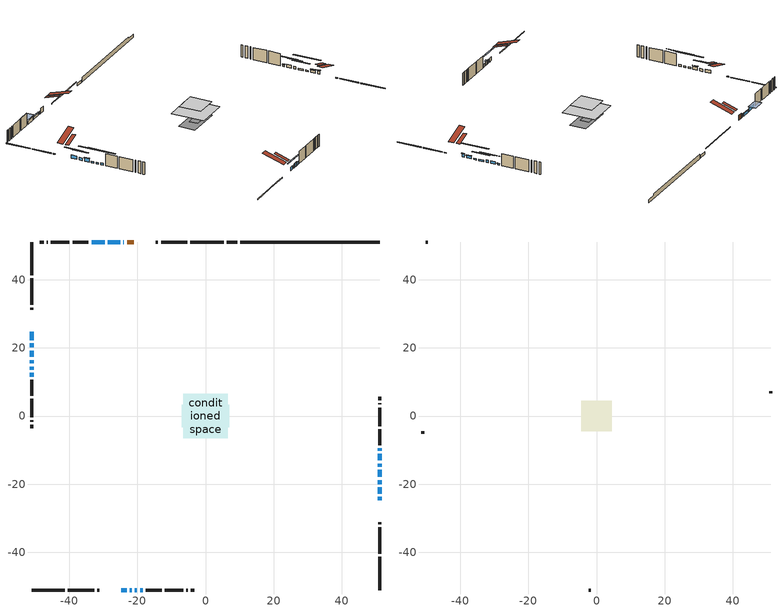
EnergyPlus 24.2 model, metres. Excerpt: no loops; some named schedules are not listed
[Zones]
conditioned space
 floor outside (Floor1 construction): -0.43,-0.43 -0.43,0.43 0.43,0.43 0.43,-0.43 z1.13
 floor adiabatic (Floor3 construction): -1.65,-1.65 -1.65,1.65 1.65,1.65 1.65,-1.65 z1.13
 floor adiabatic (AdiabaticFloorConstruction): -6.59,-6.59 -6.59,6.59 6.59,6.59 6.59,-6.59 z3.57
 floor foundation (Slab1 construction): -6.93,-3.28 -6.93,3.28 6.93,3.28 6.93,-3.28 z-0.7
 floor foundation (Slab2 construction): -1.65,-1.65 -1.65,1.65 1.65,1.65 1.65,-1.65 z-0.65
 wall outside (RimJoist1 construction): 5.3,51.05 -4.45,51.05 / -51.05,-51.05 -41.3,-51.05 / -51.05,51.05 -51.05,41.3 / 51.05,-51.05 51.05,-41.3 z1.13:1.43
 wall outside (RimJoist2 construction): -5.38,51.05 -13.04,51.05 / -40.37,-51.05 -32.71,-51.05 / -51.05,40.37 -51.05,32.71 / 51.05,-40.37 51.05,-32.71 z1.13:1.43
 wall outside (RimJoist3 construction): -13.97,51.05 -14.59,51.05 / -31.78,-51.05 -31.16,-51.05 / -51.05,31.78 -51.05,31.16 / 51.05,-31.78 51.05,-31.16 z1.13:1.43
 wall outside (AdiabaticWallConstruction 1): -21.09,51.05 -23.02,51.05 z1.13:3.16
 wall outside (AdiabaticWallConstruction): -23.94,51.05 -24.1,51.05 / -51.05,24.66 -51.05,22.27 / -19.2,-51.05 -18.42,-51.05 z1.13:2.35; -24.66,-51.05 -23.16,-51.05 / -22.23,-51.05 -21.64,-51.05 / -20.72,-51.05 -20.13,-51.05 z1.13:2.63; -51.05,21.35 -51.05,20.1 z1.13:2.12; 51.05,-24.66 51.05,-23.74 / -51.05,19.17 -51.05,17.34 z1.13:2.45; 51.05,-22.82 51.05,-20.89 / 51.05,-13.05 51.05,-11.12 z1.13:2.2; -25.03,51.05 -28.69,51.05 z1.13:2.07; 51.05,-19.96 51.05,-18.79 z1.13:1.66; -51.05,16.42 -51.05,15.45 / -51.05,14.52 -51.05,13.55 z1.13:1.69; -51.05,12.63 -51.05,11.53 z1.13:1.84; 51.05,-17.86 51.05,-15.8 z1.13:1.72; 51.05,-14.87 51.05,-13.98 z1.13:2.05; 51.05,-10.2 51.05,-9.46 z1.13:1.67; -29.62,51.05 -33.43,51.05 z1.13:2.48
 wall outside (Wall1 construction): -34.35,51.05 -38.98,51.05 / -17.49,-51.05 -12.87,-51.05 / -51.05,10.6 -51.05,5.98 / 51.05,-8.53 51.05,-3.9 z1.13:6.01
 wall outside (Wall2 construction): -39.91,51.05 -45.34,51.05 / -11.94,-51.05 -6.5,-51.05 / -51.05,5.05 -51.05,-0.39 / 51.05,-2.97 51.05,2.46 z1.13:6.01
 wall outside (Wall3 construction): -46.27,51.05 -46.59,51.05 / -5.58,-51.05 -5.26,-51.05 / -51.05,-1.31 -51.05,-1.64 / 51.05,3.39 51.05,3.71 z1.13:6.01
 wall outside (Wall4 construction): -47.52,51.05 -48.57,51.05 / -4.33,-51.05 -3.27,-51.05 / -51.05,-2.56 -51.05,-3.62 / 51.05,4.64 51.05,5.69 z1.13:6.01
 wall foundation (FoundationWall1 construction): 10.21,51.05,-0.7 10.21,51.05,1.13 46.97,51.05,1.13 46.97,51.05,0.52 51.05,51.05,0.52 51.05,51.05,-0.7
 wall foundation (FoundationWall2 construction): 9.28,51.05 6.23,51.05 z-0.65:0.35
 window (WindowConstruction 14): -23.94,51.05 -24.1,51.05 z1.13:2.35
 window (WindowConstruction 5): -24.66,-51.05 -23.16,-51.05 z1.13:2.63
 window (WindowConstruction 6): -51.05,24.66 -51.05,22.27 z1.13:2.35
 window (WindowConstruction 7): -51.05,21.34 -51.05,20.1 z1.13:2.12
 window (WindowConstruction 8): 51.05,-24.66 51.05,-23.75 z1.13:2.45
 window (WindowConstruction 9): 51.05,-22.82 51.05,-20.89 z1.13:2.2
 window (WindowConstruction 10): -25.03,51.05 -28.69,51.05 z1.13:2.07
 window (WindowConstruction 11): -22.23,-51.05 -21.65,-51.05 z1.13:2.63
 window (WindowConstruction 12): -20.72,-51.05 -20.13,-51.05 z1.13:2.63
 window (WindowConstruction 13): -51.05,19.17 -51.05,17.34 z1.13:2.45
 window (WindowConstruction 15): -19.2,-51.05 -18.42,-51.05 z1.13:2.35
 window (WindowConstruction 16): 51.05,-19.96 51.05,-18.79 z1.13:1.66
 window (WindowConstruction 17): -51.05,16.41 -51.05,15.45 z1.13:1.69
 window (WindowConstruction 18): -51.05,14.52 -51.05,13.55 z1.13:1.69
 window (WindowConstruction 19): -51.05,12.62 -51.05,11.53 z1.13:1.84
 window (WindowConstruction): 51.05,-17.86 51.05,-15.8 z1.13:1.72
 window (WindowConstruction 1): 51.05,-14.87 51.05,-13.98 z1.13:2.04
 window (WindowConstruction 2): 51.05,-13.05 51.05,-11.12 z1.13:2.2
 window (WindowConstruction 3): 51.05,-10.19 51.05,-9.46 z1.13:1.66
 window (WindowConstruction 4): -29.62,51.05 -33.43,51.05 z1.13:2.48
 door (Door): -21.09,51.05 -23.01,51.05 z1.13:3.16
 ceiling adiabatic (AdiabaticFloorConstruction): 6.59,-6.59 6.59,6.59 -6.59,6.59 -6.59,-6.59 z3.57
 roof outside (Roof2 construction): -20.16,51.05,6.01 -20.16,45.58,7.83 -18.72,45.58,7.83 -18.72,51.05,6.01; -25.59,-51.05,6.01 -25.59,-45.58,7.83 -27.03,-45.58,7.83 -27.03,-51.05,6.01; -51.05,25.59,6.01 -45.58,25.59,7.83 -45.58,27.03,7.83 -51.05,27.03,6.01; 51.05,-25.59,6.01 45.58,-25.59,7.83 45.58,-27.03,7.83 51.05,-27.03,6.01
attic - vented
 floor to conditioned space (Floor2 construction Reversed): -4.41,-4.41 -4.41,4.41 4.41,4.41 4.41,-4.41 z6.01
 wall outside (Wall5 construction): -49.5,51.05 -50.12,51.05 / -2.35,-51.05 -1.72,-51.05 / -51.05,-4.55 -51.05,-5.17 / 51.05,6.62 51.05,7.24 z1.13:6.01
 roof outside (Roof1 construction): -17.79,51.05,6.01 -17.79,42.45,8.87 -15.52,42.45,8.87 -15.52,51.05,6.01; -27.96,-51.05,6.01 -27.96,-42.45,8.87 -30.23,-42.45,8.87 -30.23,-51.05,6.01; -51.05,27.96,6.01 -42.45,27.96,8.87 -42.45,30.23,8.87 -51.05,30.23,6.01; 51.05,-27.96,6.01 42.45,-27.96,8.87 42.45,-30.23,8.87 51.05,-30.23,6.01
shading: -20.52,-51.05 -27.3,-51.05 -27.3,-51.47 -20.52,-51.47 z5.27; -51.05,19.63 -51.05,27.3 -51.47,27.3 -51.47,19.63 z4.99; -51.05,17.46 -51.05,23.98 -51.47,23.98 -51.47,17.46 z4.76; 51.05,-23.54 51.05,-24.86 51.47,-24.86 51.47,-23.54 z2.65; 51.05,-20.69 51.05,-23.02 51.47,-23.02 51.47,-20.69 z2.4; -28.89,51.05 -24.83,51.05 -24.83,51.47 -28.89,51.47 z2.27; -19.01,-51.05 -24.87,-51.05 -24.87,-51.47 -19.01,-51.47 z5.27; -19.93,-51.05 -20.92,-51.05 -20.92,-51.47 -19.93,-51.47 z2.83; -51.05,17.14 -51.05,19.37 -51.47,19.37 -51.47,17.14 z2.65; 51.05,-13.71 51.05,-25.04 51.47,-25.04 51.47,-13.71 z6.74; -51.05,10.37 -51.05,21.5 -51.47,21.5 -51.47,10.37 z6.77; -51.05,8.47 -51.05,19.6 -51.47,19.6 -51.47,8.47 z6.77; -51.05,6.45 -51.05,17.71 -51.47,17.71 -51.47,6.45 z6.92; 51.05,-13.16 51.05,-20.5 51.47,-20.5 51.47,-13.16 z4.35; 51.05,-11.34 51.05,-17.51 51.47,-17.51 51.47,-11.34 z4.68; 51.05,-8.48 51.05,-15.69 51.47,-15.69 51.47,-8.48 z4.84; 51.05,-9.26 51.05,-10.4 51.47,-10.4 51.47,-9.26 z1.86; -34.03,51.05 -29.01,51.05 -29.01,53.95 -34.03,53.95 z3.09
[Building]
Building 1: Terrain=Suburbs
[Site:Location]
London AP_ON: Latitude {deg}=43.03; Longitude {deg}=-81.15; Time Zone {hr}=-5; Elevation {m}=278; Keep Site Location Information=Yes
[Site:GroundTemperature:Shallow]
3.98693, 1.93205, 1.76749, 2.74264, 6.6573, 10.5537, 13.9317, 16.0716, 16.2534, 14.513, 11.2211, 7.44421
[Site:WaterMainsTemperature]
Calculation Method=Schedule; Temperature Schedule=mains temperature schedule
[Material] Roughness=Rough; Thermal Absorptance=0.9
Name | Thickness {m} | Conductivity {W/m-K} | Density {kg/m3} | Specific Heat {J/kg-K} | Solar Absorptance | Visible Absorptance
asphalt or fiberglass shingles | 0.00635 | 0.162714 | 1121.4 | 1465.45 | 0.4 | 0.4
ceiling loosefill ins | 0.338667 | 0.0480833 | 16.02 | 1046.75 | 0.7 | 0.7
ceiling stud and cavity | 0.1397 | 0.301659 | 65.682 | 1177.47 | 0.7 | 0.7
concrete 4.0 in. | 0.1016 | 1.803125 | 2242.8 | 837.4 | 0.7 | 0.7
concrete 8.0 in. | 0.2032 | 1.803125 | 2242.8 | 837.4 | 0.7 | 0.7
door material | 0.04445 | 0.053851 | 512.64 | 1214.23 | 0.7 | 0.7
exterior vertical ins | 0.000707537 | 0.029427 | 32.04 | 1214.23 | 0.7 | 0.7
exterior vertical ins 1 | 0.00114014 | 0.029427 | 32.04 | 1214.23 | 0.7 | 0.7
floor covering | 0.0127 | 0.0433444 | 54.468 | 1339.84 | 0.6 | 0.6
floor covering 1 | 0.0127 | 9.015625 | 54.468 | 1339.84 | 0.6 | 0.6
floor rigid ins; rim joist rigid ins | 0.051816 | 0.029427 | 32.04 | 1214.23 | 0.7 | 0.7
floor rigid ins 1; wall rigid ins | 0.512978 | 0.029427 | 32.04 | 1214.23 | 0.7 | 0.7
floor stud and cavity | 0.1397 | 0.219652 | 92.3553 | 1139.71 | 0.7 | 0.7
floor stud and cavity 1 | 0.0889 | 0.400059 | 50.32683 | 1063.81 | 0.7 | 0.7
floor stud and cavity 2 | 0.1397 | 1.75129 | 37.0049 | 1207.88 | 0.7 | 0.7
furniture material conditioned space 1 | 0.1524 | 0.115458 | 640.8 | 1214.23 | 0.6 | 0.6
gypsum board | 0.0127 | 0.160291 | 801 | 837.4 | 0.6 | 0.6
gypsum board 1 | 0.00254 | 0.160291 | 801 | 837.4 | 0.6 | 0.6
gypsum board 2 | 0.0127 | 0.160291 | 801 | 837.4 | 0.7 | 0.7
osb sheathing 0.5 in. | 0.0127 | 0.115458 | 512.64 | 1214.23 | 0.7 | 0.7
osb sheathing 0.75 in. | 0.01905 | 0.115458 | 512.64 | 1214.23 | 0.7 | 0.7
osb sheathing 2.0 in. | 0.0508 | 0.115458 | 512.64 | 1214.23 | 0.7 | 0.7
rim joist stud and cavity | 0.0508 | 0.177588 | 50.32683 | 1063.81 | 0.6 | 0.6
rim joist stud and cavity 1 | 0.0508 | 0.0352871 | 125.044 | 1163.47 | 0.6 | 0.6
rim joist stud and cavity 2 | 0.0508 | 0.037198 | 125.044 | 1163.47 | 0.6 | 0.6
roof stud and cavity | 0.2032 | 0.131318 | 78.34581 | 1123.46 | 0.7 | 0.7
wall stud and cavity | 0.1397 | 0.100811 | 139.0536 | 1170.24 | 0.7 | 0.7
wall stud and cavity 1 | 0.1397 | 1.44277 | 139.0536 | 1170.24 | 0.7 | 0.7
wall stud and cavity 2 | 0.1397 | 1.30083 | 139.0536 | 1170.24 | 0.7 | 0.7
wall stud and cavity 3 | 0.0889 | 0.230309 | 50.32683 | 1063.81 | 0.7 | 0.7
wall stud and cavity 4 | 0.0889 | 6.1454 | 50.32683 | 1063.81 | 0.6 | 0.6
wall stud and cavity 5 | 0.0889 | 0.380278 | 52.3479 | 1209.89 | 0.7 | 0.7
wall stud and cavity 6 | 0.0889 | 0.391764 | 83.0341 | 1211.67 | 0.7 | 0.7
wood siding | 0.0254 | 0.102417 | 544.68 | 1172.36 | 0.57 | 0.57
wood siding 1 | 0.00254 | 0.102417 | 544.68 | 1172.36 | 0.57 | 0.57
wood siding 2; wood siding 3; wood siding 4 | 0.0254 | 0.102417 | 544.68 | 1172.36 | 0.7 | 0.7
[WindowMaterial:SimpleGlazingSystem]
Name | U-Factor {W/m2-K} | Solar Heat Gain Coefficient
WindowMaterial | 2.430184 | 0.49
WindowMaterial 1 | 2.50173 | 0.47
WindowMaterial 10 | 2.4069 | 0.5
WindowMaterial 11 | 2.54488 | 0.48
WindowMaterial 12 | 2.35126 | 0.55
WindowMaterial 13 | 2.41826 | 0.53
WindowMaterial 14 | 2.57611 | 0.43
WindowMaterial 15 | 3.26144 | 0.5
WindowMaterial 16 | 2.48867 | 0.47
WindowMaterial 2 | 2.28426 | 0.56
WindowMaterial 3 | 2.66071 | 0.39
WindowMaterial 4 | 2.092343 | 0.64
WindowMaterial 5 | 2.10313 | 0.64
WindowMaterial 6 | 2.166157 | 0.6
WindowMaterial 7 | 2.28312 | 0.55
WindowMaterial 8 | 2.39101 | 0.51
WindowMaterial 9 | 2.14969 | 0.62
[Construction]
AdiabaticFloorConstruction: floor stud and cavity 2, floor rigid ins 1, osb sheathing 0.75 in., floor covering
AdiabaticWallConstruction: wood siding 3, wall rigid ins, wall stud and cavity 5, gypsum board
AdiabaticWallConstruction 1: wood siding 4, wall rigid ins, wall stud and cavity 5, gypsum board
Door: door material
Floor1 construction: floor stud and cavity, floor rigid ins, osb sheathing 0.75 in., floor covering
Floor2 construction Reversed: gypsum board, ceiling stud and cavity, ceiling loosefill ins
Floor3 construction: floor stud and cavity 1, floor covering 1
FoundationWall1 construction: concrete 8.0 in.
FoundationWall2 construction: concrete 8.0 in., gypsum board 2
furniture construction conditioned space 1: furniture material conditioned space 1
PartitionWallConstruction: gypsum board, wall stud and cavity 6, gypsum board
RimJoist1 construction: wood siding 2, rim joist stud and cavity
RimJoist2 construction: wood siding 2, rim joist rigid ins, osb sheathing 2.0 in., rim joist stud and cavity 1
RimJoist3 construction: wood siding 2, rim joist rigid ins, osb sheathing 2.0 in., rim joist stud and cavity 2
Roof1 construction: asphalt or fiberglass shingles
Roof2 construction: asphalt or fiberglass shingles, osb sheathing 0.75 in., roof stud and cavity, gypsum board
Slab1 construction; Slab2 construction: concrete 4.0 in.
Wall1 construction: wood siding, osb sheathing 0.5 in., wall stud and cavity, gypsum board
Wall2 construction: wood siding, osb sheathing 0.5 in., wall stud and cavity 1, gypsum board
Wall3 construction: wood siding, osb sheathing 0.5 in., wall stud and cavity 2, gypsum board
Wall4 construction: wood siding 1, wall stud and cavity 3, gypsum board 1
Wall5 construction: wood siding 1, wall stud and cavity 4
WindowConstruction: WindowMaterial
WindowConstruction 1: WindowMaterial 1
WindowConstruction 10: WindowMaterial 9
WindowConstruction 11; WindowConstruction 12: WindowMaterial 10
WindowConstruction 13; WindowConstruction 8: WindowMaterial 8
WindowConstruction 14: WindowMaterial 11
WindowConstruction 15: WindowMaterial 12
WindowConstruction 16: WindowMaterial 13
WindowConstruction 17: WindowMaterial 14
WindowConstruction 18: WindowMaterial 15
WindowConstruction 19: WindowMaterial 16
WindowConstruction 2; WindowConstruction 9: WindowMaterial 2
WindowConstruction 3: WindowMaterial 3
WindowConstruction 4: WindowMaterial 4
WindowConstruction 5: WindowMaterial 5
WindowConstruction 6: WindowMaterial 6
WindowConstruction 7: WindowMaterial 7
[Zone] Multiplier=1; Part of Total Floor Area=Yes
Name | Volume {m3}
attic - vented | 36.2791
conditioned space | 649.8
[Space]
Name | Zone | Volume {m3}
attic - vented 1 | attic - vented | 36.2791
conditioned space 1 | conditioned space | 649.8
[ZoneInfiltration:EffectiveLeakageArea]
infil attic - vented 1: Zone or Space=attic - vented 1; Schedule=Always On Discrete; Effective Air Leakage Area {cm2}=3401.89; Stack Coefficient=0.000538466; Wind Coefficient=1.56783e-05
[ZoneMixing]
whole house fan mix: Zone or Space=attic - vented; Schedule=Always On Continuous; Design Flow Rate Calculation Method=Flow/Zone; Design Flow Rate {m3/s}=0; Source Zone or Space=conditioned space
[SurfaceProperty:ExposedFoundationPerimeter] Exposed Perimeter Calculation Method=TotalExposedPerimeter
Name | Total Exposed Perimeter {m}
Slab1 | 40.843
Slab2 | 3.048
[InternalMass] Zone or ZoneList=conditioned space; Space or SpaceList=conditioned space 1
Name | Construction | Surface Area {m2}
furniture mass conditioned space 1 | furniture construction conditioned space 1 | 114.788
partition wall mass | PartitionWallConstruction | 276.101
[Lights]
interior lighting: Zone or ZoneList or Space or SpaceList=conditioned space 1; Schedule=interior lighting schedule; Design Level Calculation Method=LightingLevel; Lighting Level {W}=343.2; Return Air Fraction=0; Fraction Radiant=0.6; Fraction Visible=0.2; Fraction Replaceable=1
[People]
occupants: Zone or ZoneList or Space or SpaceList=conditioned space 1; Number of People Schedule=occupants schedule; Number of People Calculation Method=People; Number of People=3; Fraction Radiant=0.314171; Sensible Heat Fraction=0.56303; Activity Level Schedule=occupants activity schedule; Carbon Dioxide Generation Rate {m3/s-W}=0; Enable ASHRAE 55 Comfort Warnings=No; Mean Radiant Temperature Calculation Type=EnclosureAveraged
[ElectricEquipment] Zone or ZoneList or Space or SpaceList=conditioned space 1; Design Level Calculation Method=EquipmentLevel
Name | Schedule | Design Level {W} | Fraction Latent | Fraction Radiant | Fraction Lost
clothes dryer | clothes dryer schedule | 140.772 | 0.015 | 0.081 | 0.85
clothes washer | clothes washer schedule | 32.1985 | 0.03 | 0.162 | 0.7
cooking range | cooking range schedule | 215.147 | 0.08 | 0.432 | 0.2
dishwasher | dishwasher schedule | 66.8632 | 0.3 | 0.18 | 0.4
fridge | fridge schedule | 72.9452 | 0 | 0.6 | 0
mech vent bath fan 0 | mech vent bath fan 0 schedule | 50.2 | 0 | 0 | 1
mech vent bath fan 1 | mech vent bath fan 1 schedule | 50.2 | 0 | 0 | 1
mech vent house fan | mech vent house fan schedule | 0 | 0 | 0 | 1
mech vent house fan cfis | mech vent house fan cfis schedule | 0 | 0 | 0 | 0
mech vent range fan 0 | mech vent range fan 0 schedule | 57 | 0 | 0 | 1
misc plug loads | misc plug loads schedule | 494.7 | 0.045 | 0.513 | 0.1
whole house fan | Always On Discrete | 0 | 0 | 0 | 1
[OtherEquipment] Zone or ZoneList or Space or SpaceList=conditioned space 1; Design Level Calculation Method=EquipmentLevel
Name | Fuel Type | Schedule | Design Level {W} | Fraction Latent | Fraction Radiant | Fraction Lost
clothes dryer 1 | Electricity | clothes dryer schedule | 0 | 0.015 | 0.081 | 0.85
cooking range 1 | Electricity | cooking range schedule | 0 | 0.08 | 0.432 | 0.2
general water use latent | None | general water use schedule | 62.594 | 1 | 0 | 0
general water use sensible | None | general water use schedule | -61.6891 | 0 | 0.6 | 0
mech vent house fan latent load | None | Always On Discrete | 0 | 1 | 0 | 0
mech vent house fan sensible load | None | Always On Discrete | 0 | 0 | 0 | 0
water heater energy adjustment1 | Electricity | Always On Discrete | 0.01 | 0 | 0 | 1
[ZoneInfiltration:DesignFlowRate] Zone or ZoneList or Space or SpaceList=conditioned space 1; Schedule=Always On Discrete; Design Flow Rate Calculation Method=Flow/Zone; Design Flow Rate {m3/s}=0
infil flow; natural vent flow; whole house fan flow
[Foundation:Kiva] Initial Indoor Air Temperature {C}=18; Wall Depth Below Slab {m}=0.2032; Custom Block Z Position 1 {m}=0
Name | Wall Height Above Grade {m} | Custom Block Material Name 1 | Custom Block Depth 1 {m} | Custom Block X Position 1 {m}
Foundation Kiva 1 | 1.12999 | exterior vertical ins | 1.82999 | 0.2032
Foundation Kiva 2 | 0.350002 | exterior vertical ins 1 | 0.999988 | 0.2159
[Foundation:Kiva:Settings]
Soil Conductivity {W/m-K}=0.849921; Soil Density {kg/m3}=1842.3; Soil Specific Heat {J/kg-K}=418.7; Ground Solar Absorptivity=0.9; Ground Thermal Absorptivity=0.9; Ground Surface Roughness {m}=0.03; Far-Field Width {m}=40; Deep-Ground Boundary Condition=ZeroFlux; Deep-Ground Depth {m}=40; Minimum Cell Dimension {m}=0.2; Maximum Cell Growth Coefficient=3; Simulation Timestep=Timestep
[Exterior:Lights]
exterior lighting: Schedule=exterior lighting schedule; Design Level {W}=75.6
[Schedule:Constant]
Name | Hourly Value
Always On Continuous; mech vent house fan schedule; mech vent house fan cfis schedule; Always On Discrete | 1
occupants activity schedule | 117.228
fridge schedule | 0
[Schedule:Week:Daily]
interior lighting schedule Week Rule - Jan1-Jan27: interior lighting schedule day, interior lighting schedule day, interior lighting schedule day, interior lighting schedule day, interior lighting schedule day, interior lighting schedule day, interior lighting schedule day, interior lighting schedule default day, interior lighting schedule default day, interior lighting schedule default day, interior lighting schedule default day, interior lighting schedule default day
interior lighting schedule Week Rule - Jan28-Feb3: interior lighting schedule day, interior lighting schedule day, interior lighting schedule day, interior lighting schedule day, interior lighting schedule day 1, interior lighting schedule day 1, interior lighting schedule day 1, interior lighting schedule default day, interior lighting schedule default day, interior lighting schedule default day, interior lighting schedule default day, interior lighting schedule default day
interior lighting schedule Week Rule - Feb4-Feb24: interior lighting schedule day 1, interior lighting schedule day 1, interior lighting schedule day 1, interior lighting schedule day 1, interior lighting schedule day 1, interior lighting schedule day 1, interior lighting schedule day 1, interior lighting schedule default day, interior lighting schedule default day, interior lighting schedule default day, interior lighting schedule default day, interior lighting schedule default day
interior lighting schedule Week Rule - Feb25-Mar3: interior lighting schedule day 1, interior lighting schedule day 1, interior lighting schedule day 1, interior lighting schedule day 1, interior lighting schedule day 2, interior lighting schedule day 2, interior lighting schedule day 2, interior lighting schedule default day, interior lighting schedule default day, interior lighting schedule default day, interior lighting schedule default day, interior lighting schedule default day
interior lighting schedule Week Rule - Mar4-Mar31: interior lighting schedule day 2, interior lighting schedule day 2, interior lighting schedule day 2, interior lighting schedule day 2, interior lighting schedule day 2, interior lighting schedule day 2, interior lighting schedule day 2, interior lighting schedule default day, interior lighting schedule default day, interior lighting schedule default day, interior lighting schedule default day, interior lighting schedule default day
interior lighting schedule Week Rule - Apr1-Apr28: interior lighting schedule day 3, interior lighting schedule day 3, interior lighting schedule day 3, interior lighting schedule day 3, interior lighting schedule day 3, interior lighting schedule day 3, interior lighting schedule day 3, interior lighting schedule default day, interior lighting schedule default day, interior lighting schedule default day, interior lighting schedule default day, interior lighting schedule default day
interior lighting schedule Week Rule - Apr29-May5: interior lighting schedule day 3, interior lighting schedule day 3, interior lighting schedule day 4, interior lighting schedule day 4, interior lighting schedule day 4, interior lighting schedule day 4, interior lighting schedule day 4, interior lighting schedule default day, interior lighting schedule default day, interior lighting schedule default day, interior lighting schedule default day, interior lighting schedule default day
interior lighting schedule Week Rule - May6-May26: interior lighting schedule day 4, interior lighting schedule day 4, interior lighting schedule day 4, interior lighting schedule day 4, interior lighting schedule day 4, interior lighting schedule day 4, interior lighting schedule day 4, interior lighting schedule default day, interior lighting schedule default day, interior lighting schedule default day, interior lighting schedule default day, interior lighting schedule default day
interior lighting schedule Week Rule - May27-Jun2: interior lighting schedule day 4, interior lighting schedule day 4, interior lighting schedule day 4, interior lighting schedule day 4, interior lighting schedule day 4, interior lighting schedule day 5, interior lighting schedule day 5, interior lighting schedule default day, interior lighting schedule default day, interior lighting schedule default day, interior lighting schedule default day, interior lighting schedule default day
interior lighting schedule Week Rule - Jun3-Jun30: interior lighting schedule day 5, interior lighting schedule day 5, interior lighting schedule day 5, interior lighting schedule day 5, interior lighting schedule day 5, interior lighting schedule day 5, interior lighting schedule day 5, interior lighting schedule default day, interior lighting schedule default day, interior lighting schedule default day, interior lighting schedule default day, interior lighting schedule default day
interior lighting schedule Week Rule - Jul1-Jul28: interior lighting schedule day 6, interior lighting schedule day 6, interior lighting schedule day 6, interior lighting schedule day 6, interior lighting schedule day 6, interior lighting schedule day 6, interior lighting schedule day 6, interior lighting schedule default day, interior lighting schedule default day, interior lighting schedule default day, interior lighting schedule default day, interior lighting schedule default day
interior lighting schedule Week Rule - Jul29-Aug4: interior lighting schedule day 6, interior lighting schedule day 6, interior lighting schedule day 6, interior lighting schedule day 7, interior lighting schedule day 7, interior lighting schedule day 7, interior lighting schedule day 7, interior lighting schedule default day, interior lighting schedule default day, interior lighting schedule default day, interior lighting schedule default day, interior lighting schedule default day
interior lighting schedule Week Rule - Aug5-Aug25: interior lighting schedule day 7, interior lighting schedule day 7, interior lighting schedule day 7, interior lighting schedule day 7, interior lighting schedule day 7, interior lighting schedule day 7, interior lighting schedule day 7, interior lighting schedule default day, interior lighting schedule default day, interior lighting schedule default day, interior lighting schedule default day, interior lighting schedule default day
interior lighting schedule Week Rule - Aug26-Sep1: interior lighting schedule day 7, interior lighting schedule day 7, interior lighting schedule day 7, interior lighting schedule day 7, interior lighting schedule day 7, interior lighting schedule day 7, interior lighting schedule day 8, interior lighting schedule default day, interior lighting schedule default day, interior lighting schedule default day, interior lighting schedule default day, interior lighting schedule default day
interior lighting schedule Week Rule - Sep2-Sep29: interior lighting schedule day 8, interior lighting schedule day 8, interior lighting schedule day 8, interior lighting schedule day 8, interior lighting schedule day 8, interior lighting schedule day 8, interior lighting schedule day 8, interior lighting schedule default day, interior lighting schedule default day, interior lighting schedule default day, interior lighting schedule default day, interior lighting schedule default day
interior lighting schedule Week Rule - Sep30-Oct6: interior lighting schedule day 8, interior lighting schedule day 9, interior lighting schedule day 9, interior lighting schedule day 9, interior lighting schedule day 9, interior lighting schedule day 9, interior lighting schedule day 9, interior lighting schedule default day, interior lighting schedule default day, interior lighting schedule default day, interior lighting schedule default day, interior lighting schedule default day
interior lighting schedule Week Rule - Oct7-Oct27: interior lighting schedule day 9, interior lighting schedule day 9, interior lighting schedule day 9, interior lighting schedule day 9, interior lighting schedule day 9, interior lighting schedule day 9, interior lighting schedule day 9, interior lighting schedule default day, interior lighting schedule default day, interior lighting schedule default day, interior lighting schedule default day, interior lighting schedule default day
interior lighting schedule Week Rule - Oct28-Nov3: interior lighting schedule day 9, interior lighting schedule day 9, interior lighting schedule day 9, interior lighting schedule day 9, interior lighting schedule day 10, interior lighting schedule day 10, interior lighting schedule day 10, interior lighting schedule default day, interior lighting schedule default day, interior lighting schedule default day, interior lighting schedule default day, interior lighting schedule default day
interior lighting schedule Week Rule - Nov4-Nov24: interior lighting schedule day 10, interior lighting schedule day 10, interior lighting schedule day 10, interior lighting schedule day 10, interior lighting schedule day 10, interior lighting schedule day 10, interior lighting schedule day 10, interior lighting schedule default day, interior lighting schedule default day, interior lighting schedule default day, interior lighting schedule default day, interior lighting schedule default day
interior lighting schedule Week Rule - Nov25-Dec1: interior lighting schedule day 10, interior lighting schedule day 10, interior lighting schedule day 10, interior lighting schedule day 10, interior lighting schedule day 10, interior lighting schedule day 10, interior lighting schedule day 11, interior lighting schedule default day, interior lighting schedule default day, interior lighting schedule default day, interior lighting schedule default day, interior lighting schedule default day
interior lighting schedule Week Rule - Dec2-Dec31: interior lighting schedule day 11, interior lighting schedule day 11, interior lighting schedule day 11, interior lighting schedule day 11, interior lighting schedule day 11, interior lighting schedule day 11, interior lighting schedule day 11, interior lighting schedule default day, interior lighting schedule default day, interior lighting schedule default day, interior lighting schedule default day, interior lighting schedule default day
occupants schedule Week Rule - Jan1-Dec31: occupants schedule day, occupants schedule day, occupants schedule day, occupants schedule day, occupants schedule day, occupants schedule day, occupants schedule day, occupants schedule default day, occupants schedule default day, occupants schedule default day, occupants schedule default day, occupants schedule default day
clothes dryer schedule Week Rule - Jan1-Dec31: clothes dryer schedule day, clothes dryer schedule day, clothes dryer schedule day, clothes dryer schedule day, clothes dryer schedule day, clothes dryer schedule day, clothes dryer schedule day, clothes dryer schedule default day, clothes dryer schedule default day, clothes dryer schedule default day, clothes dryer schedule default day, clothes dryer schedule default day
clothes washer schedule Week Rule - Jan1-Dec31: clothes washer schedule day, clothes washer schedule day, clothes washer schedule day, clothes washer schedule day, clothes washer schedule day, clothes washer schedule day, clothes washer schedule day, clothes washer schedule default day, clothes washer schedule default day, clothes washer schedule default day, clothes washer schedule default day, clothes washer schedule default day
cooking range schedule Week Rule - Jan1-Dec31: cooking range schedule day, cooking range schedule day, cooking range schedule day, cooking range schedule day, cooking range schedule day, cooking range schedule day, cooking range schedule day, cooking range schedule default day, cooking range schedule default day, cooking range schedule default day, cooking range schedule default day, cooking range schedule default day
dishwasher schedule Week Rule - Jan1-Dec31: dishwasher schedule day, dishwasher schedule day, dishwasher schedule day, dishwasher schedule day, dishwasher schedule day, dishwasher schedule day, dishwasher schedule day, dishwasher schedule default day, dishwasher schedule default day, dishwasher schedule default day, dishwasher schedule default day, dishwasher schedule default day
mech vent bath fan 0 schedule Week Rule - Jan1-Dec31: mech vent bath fan 0 schedule day, mech vent bath fan 0 schedule day, mech vent bath fan 0 schedule day, mech vent bath fan 0 schedule day, mech vent bath fan 0 schedule day, mech vent bath fan 0 schedule day, mech vent bath fan 0 schedule day, mech vent bath fan 0 schedule default day, mech vent bath fan 0 schedule default day, mech vent bath fan 0 schedule default day, mech vent bath fan 0 schedule default day, mech vent bath fan 0 schedule default day
mech vent bath fan 1 schedule Week Rule - Jan1-Dec31: mech vent bath fan 1 schedule day, mech vent bath fan 1 schedule day, mech vent bath fan 1 schedule day, mech vent bath fan 1 schedule day, mech vent bath fan 1 schedule day, mech vent bath fan 1 schedule day, mech vent bath fan 1 schedule day, mech vent bath fan 1 schedule default day, mech vent bath fan 1 schedule default day, mech vent bath fan 1 schedule default day, mech vent bath fan 1 schedule default day, mech vent bath fan 1 schedule default day
mech vent range fan 0 schedule Week Rule - Jan1-Dec31: mech vent range fan 0 schedule day, mech vent range fan 0 schedule day, mech vent range fan 0 schedule day, mech vent range fan 0 schedule day, mech vent range fan 0 schedule day, mech vent range fan 0 schedule day, mech vent range fan 0 schedule day, mech vent range fan 0 schedule default day, mech vent range fan 0 schedule default day, mech vent range fan 0 schedule default day, mech vent range fan 0 schedule default day, mech vent range fan 0 schedule default day
misc plug loads schedule Week Rule - Jan1-Dec31: misc plug loads schedule day, misc plug loads schedule day, misc plug loads schedule day, misc plug loads schedule day, misc plug loads schedule day, misc plug loads schedule day, misc plug loads schedule day, misc plug loads schedule default day, misc plug loads schedule default day, misc plug loads schedule default day, misc plug loads schedule default day, misc plug loads schedule default day
general water use schedule Week Rule - Jan1-Dec31: general water use schedule day, general water use schedule day, general water use schedule day, general water use schedule day, general water use schedule day, general water use schedule day, general water use schedule day, general water use schedule default day, general water use schedule default day, general water use schedule default day, general water use schedule default day, general water use schedule default day
exterior lighting schedule Week Rule - Jan1-Jan27: exterior lighting schedule day, exterior lighting schedule day, exterior lighting schedule day, exterior lighting schedule day, exterior lighting schedule day, exterior lighting schedule day, exterior lighting schedule day, exterior lighting schedule default day, exterior lighting schedule default day, exterior lighting schedule default day, exterior lighting schedule default day, exterior lighting schedule default day
[Schedule:Year]
interior lighting schedule: interior lighting schedule Week Rule - Jan1-Jan27, 1, 1, 1, 27, interior lighting schedule Week Rule - Jan28-Feb3, 1, 28, 2, 3, interior lighting schedule Week Rule - Feb4-Feb24, 2, 4, 2, 24, interior lighting schedule Week Rule - Feb25-Mar3, 2, 25, 3, 3, interior lighting schedule Week Rule - Mar4-Mar31, 3, 4, 3, 31, interior lighting schedule Week Rule - Apr1-Apr28, 4, 1, 4, 28, interior lighting schedule Week Rule - Apr29-May5, 4, 29, 5, 5, interior lighting schedule Week Rule - May6-May26, 5, 6, 5, 26, interior lighting schedule Week Rule - May27-Jun2, 5, 27, 6, 2, interior lighting schedule Week Rule - Jun3-Jun30, 6, 3, 6, 30, interior lighting schedule Week Rule - Jul1-Jul28, 7, 1, 7, 28, interior lighting schedule Week Rule - Jul29-Aug4, 7, 29, 8, 4, interior lighting schedule Week Rule - Aug5-Aug25, 8, 5, 8, 25, interior lighting schedule Week Rule - Aug26-Sep1, 8, 26, 9, 1, interior lighting schedule Week Rule - Sep2-Sep29, 9, 2, 9, 29, interior lighting schedule Week Rule - Sep30-Oct6, 9, 30, 10, 6, interior lighting schedule Week Rule - Oct7-Oct27, 10, 7, 10, 27, interior lighting schedule Week Rule - Oct28-Nov3, 10, 28, 11, 3, interior lighting schedule Week Rule - Nov4-Nov24, 11, 4, 11, 24, interior lighting schedule Week Rule - Nov25-Dec1, 11, 25, 12, 1, interior lighting schedule Week Rule - Dec2-Dec31, 12, 2, 12, 31
occupants schedule: occupants schedule Week Rule - Jan1-Dec31, 1, 1, 12, 31
clothes dryer schedule: clothes dryer schedule Week Rule - Jan1-Dec31, 1, 1, 12, 31
clothes washer schedule: clothes washer schedule Week Rule - Jan1-Dec31, 1, 1, 12, 31
cooking range schedule: cooking range schedule Week Rule - Jan1-Dec31, 1, 1, 12, 31
dishwasher schedule: dishwasher schedule Week Rule - Jan1-Dec31, 1, 1, 12, 31
mech vent bath fan 0 schedule: mech vent bath fan 0 schedule Week Rule - Jan1-Dec31, 1, 1, 12, 31
mech vent bath fan 1 schedule: mech vent bath fan 1 schedule Week Rule - Jan1-Dec31, 1, 1, 12, 31
mech vent range fan 0 schedule: mech vent range fan 0 schedule Week Rule - Jan1-Dec31, 1, 1, 12, 31
misc plug loads schedule: misc plug loads schedule Week Rule - Jan1-Dec31, 1, 1, 12, 31
general water use schedule: general water use schedule Week Rule - Jan1-Dec31, 1, 1, 12, 31
exterior lighting schedule: exterior lighting schedule Week Rule - Jan1-Jan27, 1, 1, 1, 27, exterior lighting schedule Week Rule - Jan28-Feb3, 1, 28, 2, 3, exterior lighting schedule Week Rule - Feb4-Feb24, 2, 4, 2, 24, exterior lighting schedule Week Rule - Feb25-Mar3, 2, 25, 3, 3, exterior lighting schedule Week Rule - Mar4-Mar31, 3, 4, 3, 31, exterior lighting schedule Week Rule - Apr1-Apr28, 4, 1, 4, 28, exterior lighting schedule Week Rule - Apr29-May5, 4, 29, 5, 5, exterior lighting schedule Week Rule - May6-May26, 5, 6, 5, 26, exterior lighting schedule Week Rule - May27-Jun2, 5, 27, 6, 2, exterior lighting schedule Week Rule - Jun3-Jun30, 6, 3, 6, 30, exterior lighting schedule Week Rule - Jul1-Jul28, 7, 1, 7, 28, exterior lighting schedule Week Rule - Jul29-Aug4, 7, 29, 8, 4, exterior lighting schedule Week Rule - Aug5-Aug25, 8, 5, 8, 25, exterior lighting schedule Week Rule - Aug26-Sep1, 8, 26, 9, 1, exterior lighting schedule Week Rule - Sep2-Sep29, 9, 2, 9, 29, exterior lighting schedule Week Rule - Sep30-Oct6, 9, 30, 10, 6, exterior lighting schedule Week Rule - Oct7-Oct27, 10, 7, 10, 27, exterior lighting schedule Week Rule - Oct28-Nov3, 10, 28, 11, 3, exterior lighting schedule Week Rule - Nov4-Nov24, 11, 4, 11, 24, exterior lighting schedule Week Rule - Nov25-Dec1, 11, 25, 12, 1, exterior lighting schedule Week Rule - Dec2-Dec31, 12, 2, 12, 31
[Schedule:Compact]
mains temperature schedule: Through: 01/01, For: AllDays, Until: 24:00, 7.96722, Through: 01/02, For: AllDays, Until: 24:00, 7.89722, Through: 01/03, For: AllDays, Until: 24:00, 7.82778, Through: 01/04, For: AllDays, Until: 24:00, 7.76, Through: 01/05, For: AllDays, Until: 24:00, 7.69333, Through: 01/06, For: AllDays, Until: 24:00, 7.62778, Through: 01/07, For: AllDays, Until: 24:00, 7.56389, Through: 01/08, For: AllDays, Until: 24:00, 7.50167, Through: 01/09, For: AllDays, Until: 24:00, 7.44056, Through: 01/10, For: AllDays, Until: 24:00, 7.38056, Through: 01/11, For: AllDays, Until: 24:00, 7.32222, Through: 01/12, For: AllDays, Until: 24:00, 7.26556, Through: 01/13, For: AllDays, Until: 24:00, 7.21, Through: 01/14, For: AllDays, Until: 24:00, 7.15556, Through: 01/15, For: AllDays, Until: 24:00, 7.10333, Through: 01/16, For: AllDays, Until: 24:00, 7.05222, Through: 01/17, For: AllDays, Until: 24:00, 7.00278, Through: 01/18, For: AllDays, Until: 24:00, 6.955, Through: 01/19, For: AllDays, Until: 24:00, 6.90833, Through: 01/20, For: AllDays, Until: 24:00, 6.86389, Through: 01/21, For: AllDays, Until: 24:00, 6.82056, Through: 01/22, For: AllDays, Until: 24:00, 6.77889, Through: 01/23, For: AllDays, Until: 24:00, 6.73889, Through: 01/24, For: AllDays, Until: 24:00, 6.7, Through: 01/25, For: AllDays, Until: 24:00, 6.66333, Through: 01/26, For: AllDays, Until: 24:00, 6.62833, Through: 01/27, For: AllDays, Until: 24:00, 6.59444, Through: 01/28, For: AllDays, Until: 24:00, 6.56278, Through: 01/29, For: AllDays, Until: 24:00, 6.53222, Through: 01/30, For: AllDays, Until: 24:00, 6.50389, Through: 01/31, For: AllDays, Until: 24:00, 6.47722, Through: 02/01, For: AllDays, Until: 24:00, 6.45167, Through: 02/02, For: AllDays, Until: 24:00, 6.42833, Through: 02/03, For: AllDays, Until: 24:00, 6.40667, Through: 02/04, For: AllDays, Until: 24:00, 6.38611, Through: 02/05, For: AllDays, Until: 24:00, 6.36778, Through: 02/06, For: AllDays, Until: 24:00, 6.35111, Through: 02/07, For: AllDays, Until: 24:00, 6.33611, Through: 02/08, For: AllDays, Until: 24:00, 6.32333, Through: 02/09, For: AllDays, Until: 24:00, 6.31167, Through: 02/10, For: AllDays, Until: 24:00, 6.30222, Through: 02/11, For: AllDays, Until: 24:00, 6.29389, Through: 02/12, For: AllDays, Until: 24:00, 6.28778, Through: 02/13, For: AllDays, Until: 24:00, 6.28333, Through: 02/14, For: AllDays, Until: 24:00, 6.28056, Through: 02/15, For: AllDays, Until: 24:00, 6.27944, Through: 02/16, For: AllDays, Until: 24:00, 6.28, Through: 02/17, For: AllDays, Until: 24:00, 6.28278, Through: 02/18, For: AllDays, Until: 24:00, 6.28722, Through: 02/19, For: AllDays, Until: 24:00, 6.29278, Through: 02/20, For: AllDays, Until: 24:00, 6.30056, Through: 02/21, For: AllDays, Until: 24:00, 6.31, Through: 02/22, For: AllDays, Until: 24:00, 6.32111, Through: 02/23, For: AllDays, Until: 24:00, 6.33444, Through: 02/24, For: AllDays, Until: 24:00, 6.34889, Through: 02/25, For: AllDays, Until: 24:00, 6.36556, Through: 02/26, For: AllDays, Until: 24:00, 6.38333, Through: 02/27, For: AllDays, Until: 24:00, 6.40333, Through: 02/28, For: AllDays, Until: 24:00, 6.425, Through: 03/01, For: AllDays, Until: 24:00, 6.44833, Through: 03/02, For: AllDays, Until: 24:00, 6.47278, Through: 03/03, For: AllDays, Until: 24:00, 6.49944, Through: 03/04, For: AllDays, Until: 24:00, 6.52778, Through: 03/05, For: AllDays, Until: 24:00, 6.55778, Through: 03/06, For: AllDays, Until: 24:00, 6.58944, Through: 03/07, For: AllDays, Until: 24:00, 6.62278, Through: 03/08, For: AllDays, Until: 24:00, 6.65778, Through: 03/09, For: AllDays, Until: 24:00, 6.69444, Through: 03/10, For: AllDays, Until: 24:00, 6.73278, Through: 03/11, For: AllDays, Until: 24:00, 6.77278, Through: 03/12, For: AllDays, Until: 24:00, 6.81389, Through: 03/13, For: AllDays, Until: 24:00, 6.85722, Through: 03/14, For: AllDays, Until: 24:00, 6.90167, Through: 03/15, For: AllDays, Until: 24:00, 6.94778, Through: 03/16, For: AllDays, Until: 24:00, 6.99556, Through: 03/17, For: AllDays, Until: 24:00, 7.045, Through: 03/18, For: AllDays, Until: 24:00, 7.09556, Through: 03/19, For: AllDays, Until: 24:00, 7.14778, Through: 03/20, For: AllDays, Until: 24:00, 7.20167, Through: 03/21, For: AllDays, Until: 24:00, 7.25667, Through: 03/22, For: AllDays, Until: 24:00, 7.31333, Through: 03/23, For: AllDays, Until: 24:00, 7.37167, Through: 03/24, For: AllDays, Until: 24:00, 7.43111, Through: 03/25, For: AllDays, Until: 24:00, 7.49222, Through: 03/26, For: AllDays, Until: 24:00, 7.55444, Through: 03/27, For: AllDays, Until: 24:00, 7.61833, Through: 03/28, For: AllDays, Until: 24:00, 7.68333, Through: 03/29, For: AllDays, Until: 24:00, 7.74944, Through: 03/30, For: AllDays, Until: 24:00, 7.81722, Through: 03/31, For: AllDays, Until: 24:00, 7.88667, Through: 04/01, For: AllDays, Until: 24:00, 7.95667, Through: 04/02, For: AllDays, Until: 24:00, 8.02833, Through: 04/03, For: AllDays, Until: 24:00, 8.10111, Through: 04/04, For: AllDays, Until: 24:00, 8.175, Through: 04/05, For: AllDays, Until: 24:00, 8.25, Through: 04/06, For: AllDays, Until: 24:00, 8.32667, Through: 04/07, For: AllDays, Until: 24:00, 8.40389, Through: 04/08, For: AllDays, Until: 24:00, 8.48278, Through: 04/09, For: AllDays, Until: 24:00, 8.56222, Through: 04/10, For: AllDays, Until: 24:00, 8.64278, Through: 04/11, For: AllDays, Until: 24:00, 8.725, Through: 04/12, For: AllDays, Until: 24:00, 8.80778, Through: 04/13, For: AllDays, Until: 24:00, 8.89167, Through: 04/14, For: AllDays, Until: 24:00, 8.97611, Through: 04/15, For: AllDays, Until: 24:00, 9.06167, Through: 04/16, For: AllDays, Until: 24:00, 9.14833, Through: 04/17, For: AllDays, Until: 24:00, 9.23611, Through: 04/18, For: AllDays, Until: 24:00, 9.32444, Through: 04/19, For: AllDays, Until: 24:00, 9.41389, Through: 04/20, For: AllDays, Until: 24:00, 9.50389, Through: 04/21, For: AllDays, Until: 24:00, 9.595, Through: 04/22, For: AllDays, Until: 24:00, 9.68667, Through: 04/23, For: AllDays, Until: 24:00, 9.77889, Through: 04/24, For: AllDays, Until: 24:00, 9.87222, Through: 04/25, For: AllDays, Until: 24:00, 9.96556, Through: 04/26, For: AllDays, Until: 24:00, 10.06, Through: 04/27, For: AllDays, Until: 24:00, 10.1556, Through: 04/28, For: AllDays, Until: 24:00, 10.2511, Through: 04/29, For: AllDays, Until: 24:00, 10.3472, Through: 04/30, For: AllDays, Until: 24:00, 10.4439, Through: 05/01, For: AllDays, Until: 24:00, 10.5411, Through: 05/02, For: AllDays, Until: 24:00, 10.6389, Through: 05/03, For: AllDays, Until: 24:00, 10.7372, Through: 05/04, For: AllDays, Until: 24:00, 10.8361, Through: 05/05, For: AllDays, Until: 24:00, 10.935, Through: 05/06, For: AllDays, Until: 24:00, 11.0344, Through: 05/07, For: AllDays, Until: 24:00, 11.1344, Through: 05/08, For: AllDays, Until: 24:00, 11.2344, Through: 05/09, For: AllDays, Until: 24:00, 11.335, Through: 05/10, For: AllDays, Until: 24:00, 11.4356, Through: 05/11, For: AllDays, Until: 24:00, 11.5361, Through: 05/12, For: AllDays, Until: 24:00, 11.6372, Through: 05/13, For: AllDays, Until: 24:00, 11.7383, Through: 05/14, For: AllDays, Until: 24:00, 11.84, Through: 05/15, For: AllDays, Until: 24:00, 11.9411, Through: 05/16, For: AllDays, Until: 24:00, 12.0428, Through: 05/17, For: AllDays, Until: 24:00, 12.1444, Through: 05/18, For: AllDays, Until: 24:00, 12.2456, Through: 05/19, For: AllDays, Until: 24:00, 12.3472, Through: 05/20, For: AllDays, Until: 24:00, 12.4489, Through: 05/21, For: AllDays, Until: 24:00, 12.55, Through: 05/22, For: AllDays, Until: 24:00, 12.6517, Through: 05/23, For: AllDays, Until: 24:00, 12.7528, Through: 05/24, For: AllDays, Until: 24:00, 12.8533, Through: 05/25, For: AllDays, Until: 24:00, 12.9544, Through: 05/26, For: AllDays, Until: 24:00, 13.055, Through: 05/27, For: AllDays, Until: 24:00, 13.155, Through: 05/28, For: AllDays, Until: 24:00, 13.255, Through: 05/29, For: AllDays, Until: 24:00, 13.355, Through: 05/30, For: AllDays, Until: 24:00, 13.4539, Through: 05/31, For: AllDays, Until: 24:00, 13.5533, Through: 06/01, For: AllDays, Until: 24:00, 13.6517, Through: 06/02, For: AllDays, Until: 24:00, 13.75, Through: 06/03, For: AllDays, Until: 24:00, 13.8472, Through: 06/04, For: AllDays, Until: 24:00, 13.9444, Through: 06/05, For: AllDays, Until: 24:00, 14.0411, Through: 06/06, For: AllDays, Until: 24:00, 14.1372, Through: 06/07, For: AllDays, Until: 24:00, 14.2328, Through: 06/08, For: AllDays, Until: 24:00, 14.3278, Through: 06/09, For: AllDays, Until: 24:00, 14.4217, Through: 06/10, For: AllDays, Until: 24:00, 14.5156, Through: 06/11, For: AllDays, Until: 24:00, 14.6083, Through: 06/12, For: AllDays, Until: 24:00, 14.7006, Through: 06/13, For: AllDays, Until: 24:00, 14.7922, Through: 06/14, For: AllDays, Until: 24:00, 14.8828, Through: 06/15, For: AllDays, Until: 24:00, 14.9728, Through: 06/16, For: AllDays, Until: 24:00, 15.0617, Through: 06/17, For: AllDays, Until: 24:00, 15.15, Through: 06/18, For: AllDays, Until: 24:00, 15.2372, Through: 06/19, For: AllDays, Until: 24:00, 15.3233, Through: 06/20, For: AllDays, Until: 24:00, 15.4089, Through: 06/21, For: AllDays, Until: 24:00, 15.4933, Through: 06/22, For: AllDays, Until: 24:00, 15.5772, Through: 06/23, For: AllDays, Until: 24:00, 15.6594, Through: 06/24, For: AllDays, Until: 24:00, 15.7411, Through: 06/25, For: AllDays, Until: 24:00, 15.8217, Through: 06/26, For: AllDays, Until: 24:00, 15.9006, Through: 06/27, For: AllDays, Until: 24:00, 15.9789, Through: 06/28, For: AllDays, Until: 24:00, 16.0561, Through: 06/29, For: AllDays, Until: 24:00, 16.1322, Through: 06/30, For: AllDays, Until: 24:00, 16.2072, Through: 07/01, For: AllDays, Until: 24:00, 16.2806, Through: 07/02, For: AllDays, Until: 24:00, 16.3528, Through: 07/03, For: AllDays, Until: 24:00, 16.4244, Through: 07/04, For: AllDays, Until: 24:00, 16.4939, Through: 07/05, For: AllDays, Until: 24:00, 16.5628, Through: 07/06, For: AllDays, Until: 24:00, 16.63, Through: 07/07, For: AllDays, Until: 24:00, 16.6961, Through: 07/08, For: AllDays, Until: 24:00, 16.7606, Through: 07/09, For: AllDays, Until: 24:00, 16.8239, Through: 07/10, For: AllDays, Until: 24:00, 16.8861, Through: 07/11, For: AllDays, Until: 24:00, 16.9467, Through: 07/12, For: AllDays, Until: 24:00, 17.0056, Through: 07/13, For: AllDays, Until: 24:00, 17.0633, Through: 07/14, For: AllDays, Until: 24:00, 17.12, Through: 07/15, For: AllDays, Until: 24:00, 17.1744, Through: 07/16, For: AllDays, Until: 24:00, 17.2278, Through: 07/17, For: AllDays, Until: 24:00, 17.28, Through: 07/18, For: AllDays, Until: 24:00, 17.33, Through: 07/19, For: AllDays, Until: 24:00, 17.3789, Through: 07/20, For: AllDays, Until: 24:00, 17.4261, Through: 07/21, For: AllDays, Until: 24:00, 17.4717, Through: 07/22, For: AllDays, Until: 24:00, 17.5161, Through: 07/23, For: AllDays, Until: 24:00, 17.5583, Through: 07/24, For: AllDays, Until: 24:00, 17.5994, Through: 07/25, For: AllDays, Until: 24:00, 17.6389, Through: 07/26, For: AllDays, Until: 24:00, 17.6767, Through: 07/27, For: AllDays, Until: 24:00, 17.7128, Through: 07/28, For: AllDays, Until: 24:00, 17.7472, Through: 07/29, For: AllDays, Until: 24:00, 17.78, Through: 07/30, For: AllDays, Until: 24:00, 17.8111, Through: 07/31, For: AllDays, Until: 24:00, 17.8406, Through: 08/01, For: AllDays, Until: 24:00, 17.8683, Through: 08/02, For: AllDays, Until: 24:00, 17.8944, Through: 08/03, For: AllDays, Until: 24:00, 17.9189, Through: 08/04, For: AllDays, Until: 24:00, 17.9417, Through: 08/05, For: AllDays, Until: 24:00, 17.9628, Through: 08/06, For: AllDays, Until: 24:00, 17.9822, Through: 08/07, For: AllDays, Until: 24:00, 18, Through: 08/08, For: AllDays, Until: 24:00, 18.0156, Through: 08/09, For: AllDays, Until: 24:00, 18.03, Through: 08/10, For: AllDays, Until: 24:00, 18.0422, Through: 08/11, For: AllDays, Until: 24:00, 18.0533, Through: 08/12, For: AllDays, Until: 24:00, 18.0622, Through: 08/13, For: AllDays, Until: 24:00, 18.0694, Through: 08/14, For: AllDays, Until: 24:00, 18.0744, Through: 08/15, For: AllDays, Until: 24:00, 18.0783, Through: 08/16, For: AllDays, Until: 24:00, 18.0806, Through: 08/17, For: AllDays, Until: 24:00, 18.0806, Through: 08/18, For: AllDays, Until: 24:00, 18.0789, Through: 08/19, For: AllDays, Until: 24:00, 18.0761, Through: 08/20, For: AllDays, Until: 24:00, 18.0711, Through: 08/21, For: AllDays, Until: 24:00, 18.0639, Through: 08/22, For: AllDays, Until: 24:00, 18.0556, Through: 08/23, For: AllDays, Until: 24:00, 18.0456, Through: 08/24, For: AllDays, Until: 24:00, 18.0333, Through: 08/25, For: AllDays, Until: 24:00, 18.0194, Through: 08/26, For: AllDays, Until: 24:00, 18.0044, Through: 08/27, For: AllDays, Until: 24:00, 17.9872, Through: 08/28, For: AllDays, Until: 24:00, 17.9683, Through: 08/29, For: AllDays, Until: 24:00, 17.9478, Through: 08/30, For: AllDays, Until: 24:00, 17.9256, Through: 08/31, For: AllDays, Until: 24:00, 17.9011, Through: 09/01, For: AllDays, Until: 24:00, 17.8756, Through: 09/02, For: AllDays, Until: 24:00, 17.8483, Through: 09/03, For: AllDays, Until: 24:00, 17.8189, Through: 09/04, For: AllDays, Until: 24:00, 17.7883, Through: 09/05, For: AllDays, Until: 24:00, 17.7561, Through: 09/06, For: AllDays, Until: 24:00, 17.7222, Through: 09/07, For: AllDays, Until: 24:00, 17.6861, Through: 09/08, For: AllDays, Until: 24:00, 17.6489, Through: 09/09, For: AllDays, Until: 24:00, 17.61, Through: 09/10, For: AllDays, Until: 24:00, 17.5694, Through: 09/11, For: AllDays, Until: 24:00, 17.5272, Through: 09/12, For: AllDays, Until: 24:00, 17.4833, Through: 09/13, For: AllDays, Until: 24:00, 17.4383, Through: 09/14, For: AllDays, Until: 24:00, 17.3917, Through: 09/15, For: AllDays, Until: 24:00, 17.3433, Through: 09/16, For: AllDays, Until: 24:00, 17.2933, Through: 09/17, For: AllDays, Until: 24:00, 17.2417, Through: 09/18, For: AllDays, Until: 24:00, 17.1889, Through: 09/19, For: AllDays, Until: 24:00, 17.1344, Through: 09/20, For: AllDays, Until: 24:00, 17.0783, Through: 09/21, For: AllDays, Until: 24:00, 17.0211, Through: 09/22, For: AllDays, Until: 24:00, 16.9622, Through: 09/23, For: AllDays, Until: 24:00, 16.9022, Through: 09/24, For: AllDays, Until: 24:00, 16.8406, Through: 09/25, For: AllDays, Until: 24:00, 16.7778, Through: 09/26, For: AllDays, Until: 24:00, 16.7133, Through: 09/27, For: AllDays, Until: 24:00, 16.6478, Through: 09/28, For: AllDays, Until: 24:00, 16.5806, Through: 09/29, For: AllDays, Until: 24:00, 16.5122, Through: 09/30, For: AllDays, Until: 24:00, 16.4428, Through: 10/01, For: AllDays, Until: 24:00, 16.3717, Through: 10/02, For: AllDays, Until: 24:00, 16.3, Through: 10/03, For: AllDays, Until: 24:00, 16.2267, Through: 10/04, For: AllDays, Until: 24:00, 16.1522, Through: 10/05, For: AllDays, Until: 24:00, 16.0761, Through: 10/06, For: AllDays, Until: 24:00, 15.9994, Through: 10/07, For: AllDays, Until: 24:00, 15.9217, Through: 10/08, For: AllDays, Until: 24:00, 15.8422, Through: 10/09, For: AllDays, Until: 24:00, 15.7622, Through: 10/10, For: AllDays, Until: 24:00, 15.6811, Through: 10/11, For: AllDays, Until: 24:00, 15.5989, Through: 10/12, For: AllDays, Until: 24:00, 15.5156, Through: 10/13, For: AllDays, Until: 24:00, 15.4311, Through: 10/14, For: AllDays, Until: 24:00, 15.3461, Through: 10/15, For: AllDays, Until: 24:00, 15.26, Through: 10/16, For: AllDays, Until: 24:00, 15.1728, Through: 10/17, For: AllDays, Until: 24:00, 15.085, Through: 10/18, For: AllDays, Until: 24:00, 14.9961, Through: 10/19, For: AllDays, Until: 24:00, 14.9067, Through: 10/20, For: AllDays, Until: 24:00, 14.8161, Through: 10/21, For: AllDays, Until: 24:00, 14.725, Through: 10/22, For: AllDays, Until: 24:00, 14.6328, Through: 10/23, For: AllDays, Until: 24:00, 14.54, Through: 10/24, For: AllDays, Until: 24:00, 14.4467, Through: 10/25, For: AllDays, Until: 24:00, 14.3528, Through: 10/26, For: AllDays, Until: 24:00, 14.2578, Through: 10/27, For: AllDays, Until: 24:00, 14.1622, Through: 10/28, For: AllDays, Until: 24:00, 14.0667, Through: 10/29, For: AllDays, Until: 24:00, 13.97, Through: 10/30, For: AllDays, Until: 24:00, 13.8728, Through: 10/31, For: AllDays, Until: 24:00, 13.7756, Through: 11/01, For: AllDays, Until: 24:00, 13.6778, Through: 11/02, For: AllDays, Until: 24:00, 13.5789, Through: 11/03, For: AllDays, Until: 24:00, 13.48, Through: 11/04, For: AllDays, Until: 24:00, 13.3811, Through: 11/05, For: AllDays, Until: 24:00, 13.2817, Through: 11/06, For: AllDays, Until: 24:00, 13.1817, Through: 11/07, For: AllDays, Until: 24:00, 13.0811, Through: 11/08, For: AllDays, Until: 24:00, 12.9806, Through: 11/09, For: AllDays, Until: 24:00, 12.88, Through: 11/10, For: AllDays, Until: 24:00, 12.7789, Through: 11/11, For: AllDays, Until: 24:00, 12.6778, Through: 11/12, For: AllDays, Until: 24:00, 12.5767, Through: 11/13, For: AllDays, Until: 24:00, 12.4756, Through: 11/14, For: AllDays, Until: 24:00, 12.3739, Through: 11/15, For: AllDays, Until: 24:00, 12.2722, Through: 11/16, For: AllDays, Until: 24:00, 12.1711, Through: 11/17, For: AllDays, Until: 24:00, 12.0694, Through: 11/18, For: AllDays, Until: 24:00, 11.9678, Through: 11/19, For: AllDays, Until: 24:00, 11.8667, Through: 11/20, For: AllDays, Until: 24:00, 11.765, Through: 11/21, For: AllDays, Until: 24:00, 11.6639, Through: 11/22, For: AllDays, Until: 24:00, 11.5628, Through: 11/23, For: AllDays, Until: 24:00, 11.4617, Through: 11/24, For: AllDays, Until: 24:00, 11.3611, Through: 11/25, For: AllDays, Until: 24:00, 11.2606, Through: 11/26, For: AllDays, Until: 24:00, 11.1606, Through: 11/27, For: AllDays, Until: 24:00, 11.0606, Through: 11/28, For: AllDays, Until: 24:00, 10.9611, Through: 11/29, For: AllDays, Until: 24:00, 10.8622, Through: 11/30, For: AllDays, Until: 24:00, 10.7633, Through: 12/01, For: AllDays, Until: 24:00, 10.665, Through: 12/02, For: AllDays, Until: 24:00, 10.5672, Through: 12/03, For: AllDays, Until: 24:00, 10.4694, Through: 12/04, For: AllDays, Until: 24:00, 10.3728, Through: 12/05, For: AllDays, Until: 24:00, 10.2761, Through: 12/06, For: AllDays, Until: 24:00, 10.1806, Through: 12/07, For: AllDays, Until: 24:00, 10.085, Through: 12/08, For: AllDays, Until: 24:00, 9.99056, Through: 12/09, For: AllDays, Until: 24:00, 9.89667, Through: 12/10, For: AllDays, Until: 24:00, 9.80333, Through: 12/11, For: AllDays, Until: 24:00, 9.71056, Through: 12/12, For: AllDays, Until: 24:00, 9.61889, Through: 12/13, For: AllDays, Until: 24:00, 9.52778, Through: 12/14, For: AllDays, Until: 24:00, 9.43778, Through: 12/15, For: AllDays, Until: 24:00, 9.34778, Through: 12/16, For: AllDays, Until: 24:00, 9.25944, Through: 12/17, For: AllDays, Until: 24:00, 9.17167, Through: 12/18, For: AllDays, Until: 24:00, 9.08444, Through: 12/19, For: AllDays, Until: 24:00, 8.99889, Through: 12/20, For: AllDays, Until: 24:00, 8.91389, Through: 12/21, For: AllDays, Until: 24:00, 8.82944, Through: 12/22, For: AllDays, Until: 24:00, 8.74667, Through: 12/23, For: AllDays, Until: 24:00, 8.66444, Through: 12/24, For: AllDays, Until: 24:00, 8.58333, Through: 12/25, For: AllDays, Until: 24:00, 8.50333, Through: 12/26, For: AllDays, Until: 24:00, 8.42444, Through: 12/27, For: AllDays, Until: 24:00, 8.34667, Through: 12/28, For: AllDays, Until: 24:00, 8.27, Through: 12/29, For: AllDays, Until: 24:00, 8.19444, Through: 12/30, For: AllDays, Until: 24:00, 8.12056, Through: 12/31, For: AllDays, Until: 24:00, 8.04722
